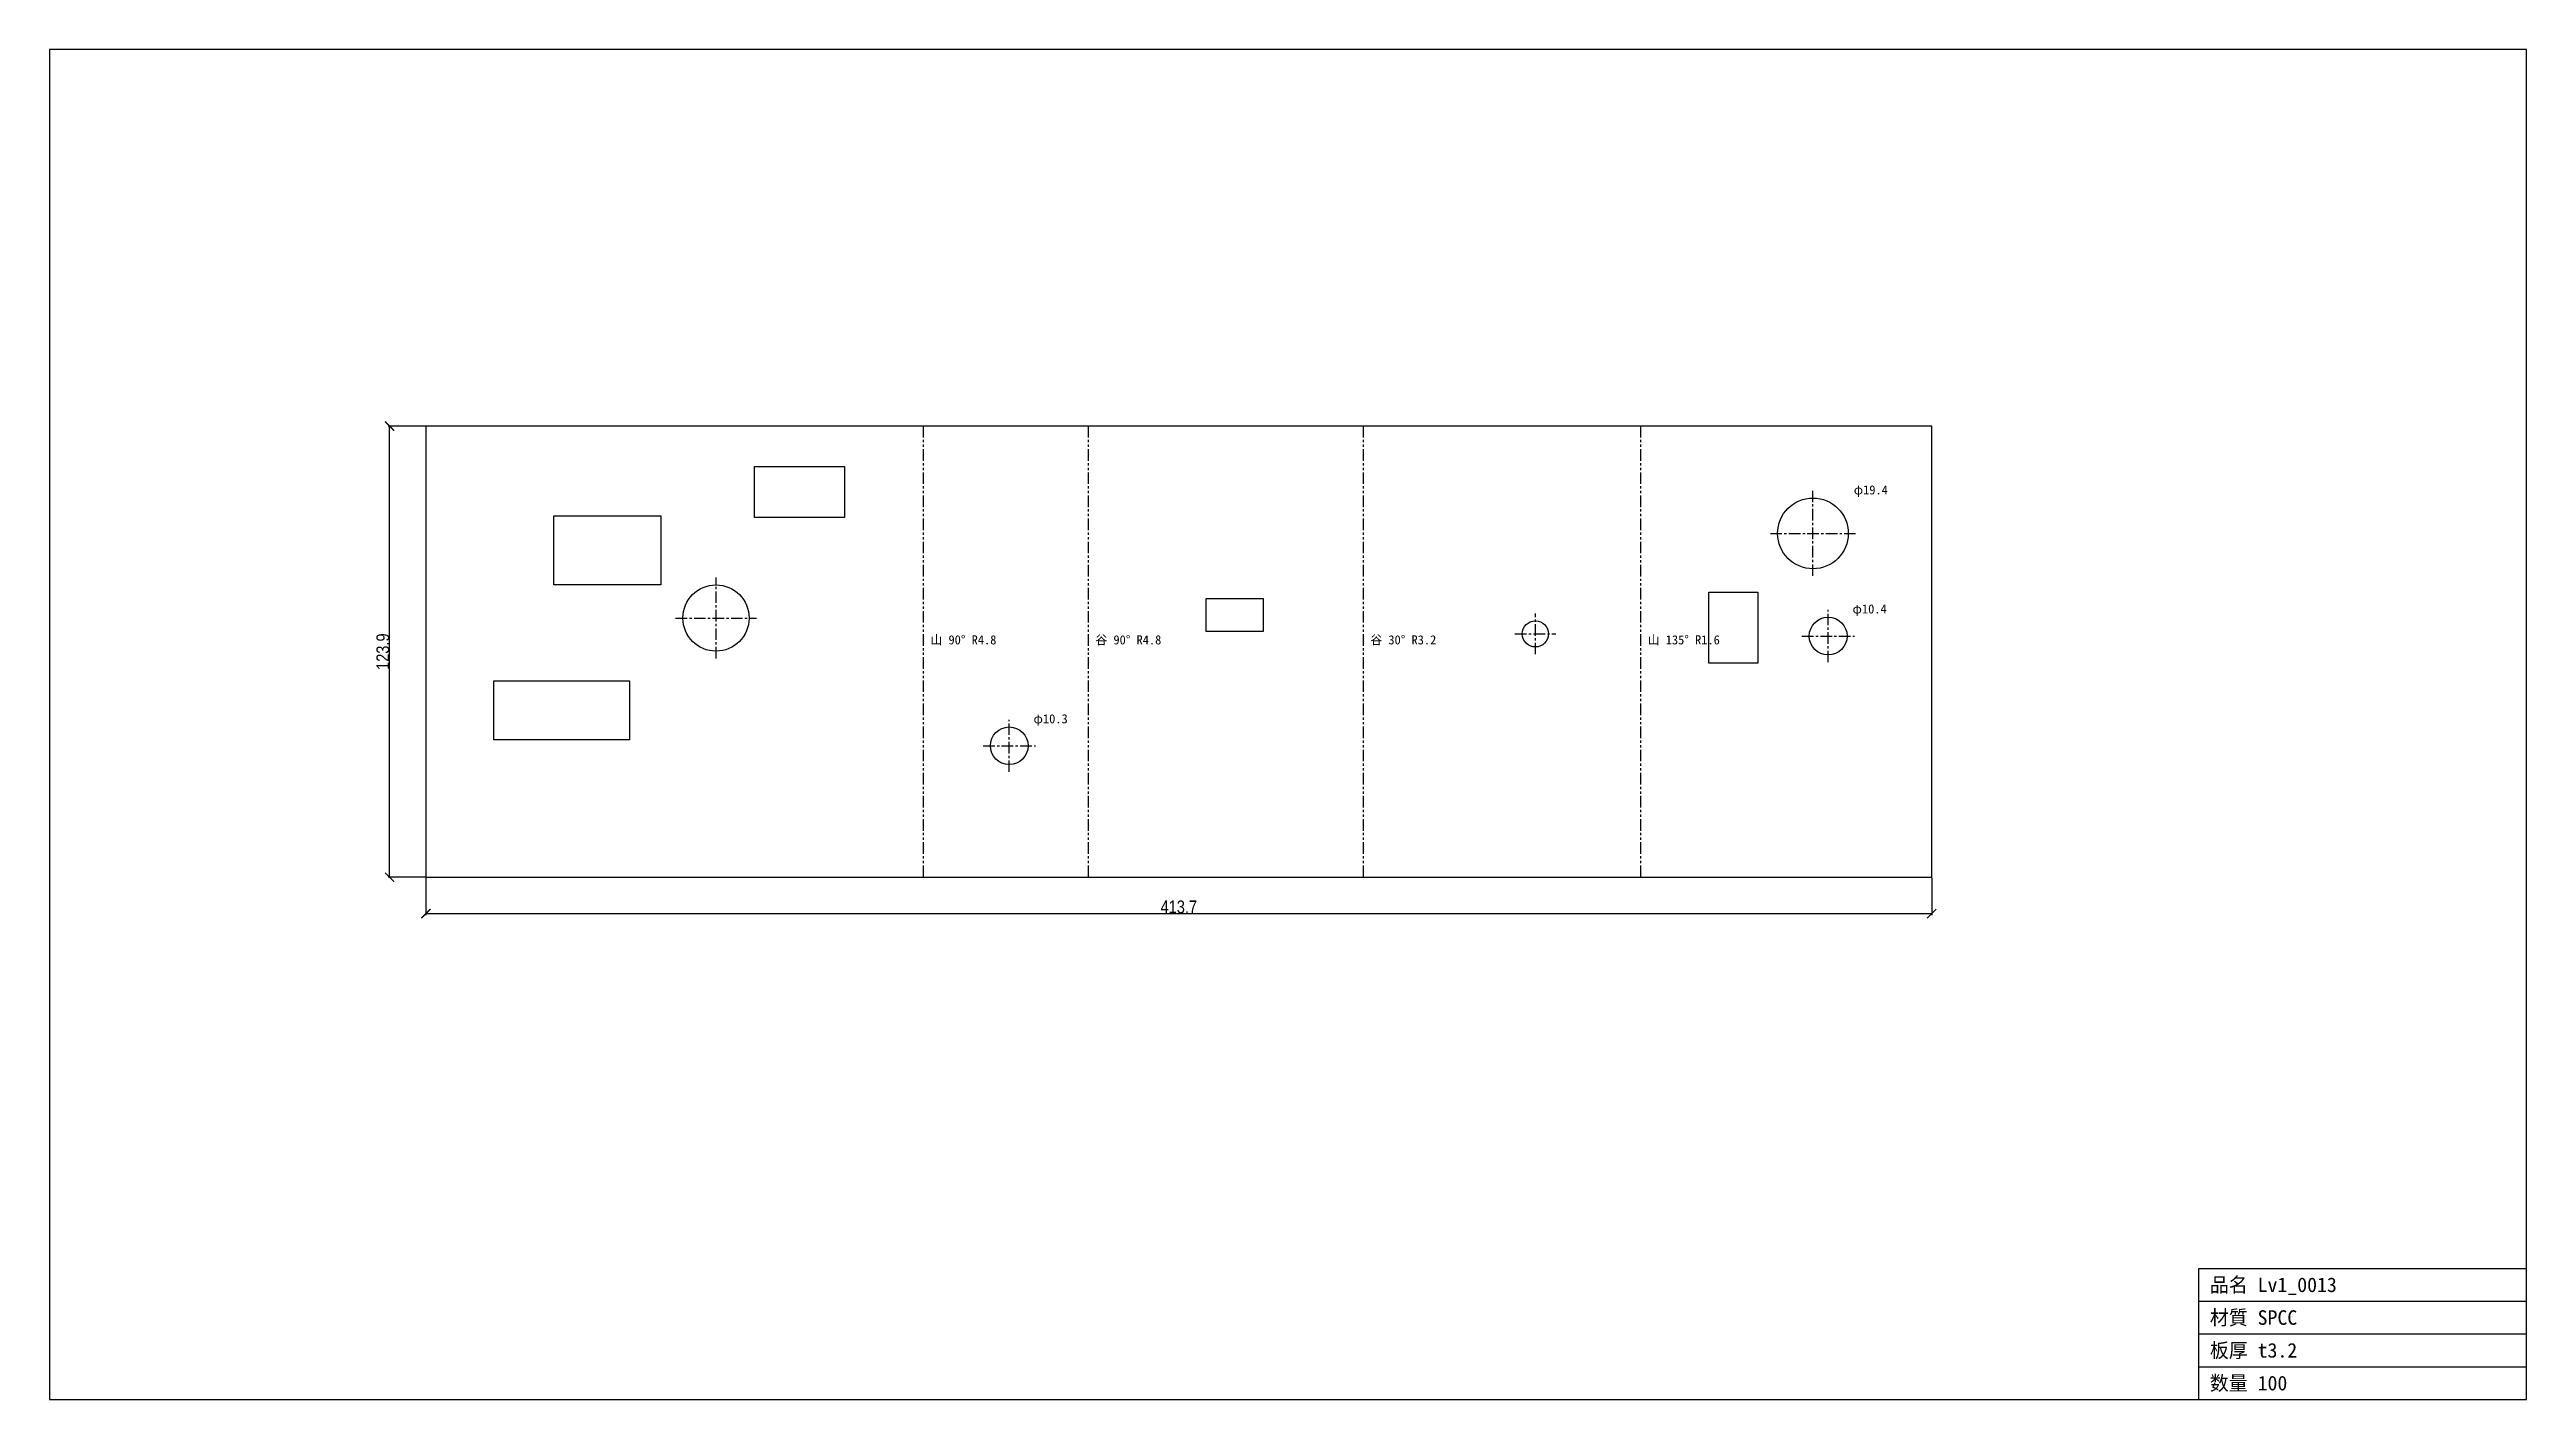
# Model space of a CAD drawing. Header units: millimetres. Extents: x -103 to 577, y -143 to 227.
import ezdxf

# ---------------------------------------------------------------- set-up
doc = ezdxf.new("R2010")
doc.units = ezdxf.units.MM
doc.linetypes.add('CENTER', pattern=[5.08, 3.175, -0.635, 0.635, -0.635])
doc.linetypes.add('PHANTOM', pattern=[6.35, 3.175, -0.635, 0.635, -0.635, 0.635, -0.635])
for name, color, linetype in [('BEND', 7, 'Continuous'), ('CENTER', 7, 'Continuous'), ('CUT', 7, 'Continuous'), ('DIM', 7, 'Continuous'), ('FRAME', 7, 'Continuous'), ('TEXT', 7, 'Continuous')]:
    doc.layers.add(name, color=color, linetype=linetype)
doc.styles.add('OpenSansCondensed-Light', font='OpenSansCondensed-Light.ttf')
doc.dimstyles.new('EZDXF', dxfattribs={"dimtxt": 0.25, "dimasz": 0.175, "dimexe": 0.375, "dimexo": 0.125, "dimgap": 0.1, "dimtad": 1, "dimlfac": 100, "dimzin": 12, "dimdsep": 46, "dimtxsty": 'OpenSansCondensed-Light', "dimblk": 'ARCHTICK', "dimcen": 2.5, "dimazin": 3, "dimtfac": 0.5, "dimtmove": 2, "dimatfit": 3})

# ---------------------------------------------------------------- blocks, each defined once
blk = doc.blocks.new('_ARCHTICK')
at = {"color": 0, "linetype": 'BYBLOCK', "const_width": 0.15}
blk.add_lwpolyline([(-0.5, -0.5), (0.5, 0.5)], dxfattribs=at)

msp = doc.modelspace()

# ---------------------------------------------------------------- linework, layer by layer
at = {"layer": 'BEND', "color": 4, "linetype": 'PHANTOM'}
for p, q in [((136.63, 123.92), (136.63, 0)), ((181.95, 123.92), (181.95, 0)), ((257.5, 123.92), (257.5, 0)), ((333.72, 123.92), (333.72, 0))]:
    msp.add_line(p, q, dxfattribs=at)
at = {"layer": 'CENTER', "color": 1, "linetype": 'CENTER'}
for p, q in [((381.12, 82.75), (381.12, 106.16)), ((369.41, 94.45), (392.82, 94.45)), ((79.7, 60.1), (79.7, 82.29)), ((68.6, 71.2), (90.79, 71.2)), ((304.84, 61.25), (304.84, 72.45)), ((385.29, 59.06), (385.29, 73.45)), ((299.24, 66.85), (310.44, 66.85)), ((378.1, 66.25), (392.49, 66.25)), ((160.28, 28.94), (160.28, 43.28)), ((153.11, 36.11), (167.45, 36.11))]:
    msp.add_line(p, q, dxfattribs=at)
at = {"layer": 'CUT'}
for p, q in [((413.74, 123.92), (0, 123.92)), ((0, 123.92), (0, 0)), ((413.74, 0), (413.74, 123.92)), ((90.26, 98.85), (90.26, 112.78)), ((90.26, 112.78), (115, 112.78)), ((115, 112.78), (115, 98.85)), ((35.09, 80.31), (35.09, 99.25)), ((35.09, 99.25), (64.52, 99.25)), ((64.52, 99.25), (64.52, 80.31)), ((115, 98.85), (90.26, 98.85)), ((64.52, 80.31), (35.09, 80.31)), ((214.35, 76.58), (230.08, 76.58)), ((214.35, 67.48), (214.35, 76.58)), ((230.08, 76.58), (230.08, 67.48)), ((352.5, 78.3), (366.01, 78.3)), ((352.5, 58.83), (352.5, 78.3)), ((366.01, 78.3), (366.01, 58.83)), ((230.08, 67.48), (214.35, 67.48)), ((366.01, 58.83), (352.5, 58.83)), ((18.68, 37.78), (18.68, 53.99)), ((18.68, 53.99), (55.95, 53.99)), ((55.95, 53.99), (55.95, 37.78)), ((55.95, 37.78), (18.68, 37.78)), ((0, 0), (413.74, 0))]:
    msp.add_line(p, q, dxfattribs=at)
for centre, radius in [((381.12, 94.45), 9.71), ((79.7, 71.2), 9.1), ((304.84, 66.85), 3.6), ((385.29, 66.25), 5.2), ((160.28, 36.11), 5.17)]:
    msp.add_circle(centre, radius, dxfattribs=at)
at = {"layer": 'FRAME'}
for p, q in [((577.18, 227.35), (-103.44, 227.35)), ((-103.44, 227.35), (-103.44, -143.44)), ((577.18, -143.44), (577.18, 227.35)), ((487.18, -143.44), (487.18, -107.44)), ((487.18, -107.44), (577.18, -107.44)), ((487.18, -116.44), (577.18, -116.44)), ((487.18, -125.44), (577.18, -125.44)), ((487.18, -134.44), (577.18, -134.44)), ((-103.44, -143.44), (577.18, -143.44))]:
    msp.add_line(p, q, dxfattribs=at)

# ---------------------------------------------------------------- texts
at = {"layer": 'TEXT'}
for s, height, p in [('φ19.4', 2.5, (392.32, 105.16)), ('φ10.4', 2.5, (391.99, 72.45)), ('山 90° R4.8', 2.5, (138.63, 63.96)), ('谷 90° R4.8', 2.5, (183.95, 63.96)), ('谷 30° R3.2', 2.5, (259.5, 63.96)), ('山 135° R1.6', 2.5, (335.72, 63.96)), ('φ10.3', 2.5, (166.95, 42.28)), ('品名 Lv1_0013', 4, (490.18, -113.94)), ('材質 SPCC', 4, (490.18, -122.94)), ('板厚 t3.2', 4, (490.18, -131.94)), ('数量 100', 4, (490.18, -140.94))]:
    msp.add_text(s, height=height, dxfattribs=at).set_placement(p)

# ---------------------------------------------------------------- dimensions: what is measured, and where the dimension line sits
at = {"layer": 'DIM'}
msp.add_linear_dim(base=(-10, 0), p1=(0, 0), p2=(0, 123.92), angle=90, dimstyle='EZDXF', override={"dimtxt": 3.5, "dimasz": 2.5, "dimdec": 1, "dimlfac": 1}, dxfattribs=at).render()
msp.add_linear_dim(base=(0, -10), p1=(0, 0), p2=(413.74, 0), dimstyle='EZDXF', override={"dimtxt": 3.5, "dimasz": 2.5, "dimdec": 1, "dimlfac": 1}, dxfattribs=at).render()

doc.saveas('drawing.dxf')
